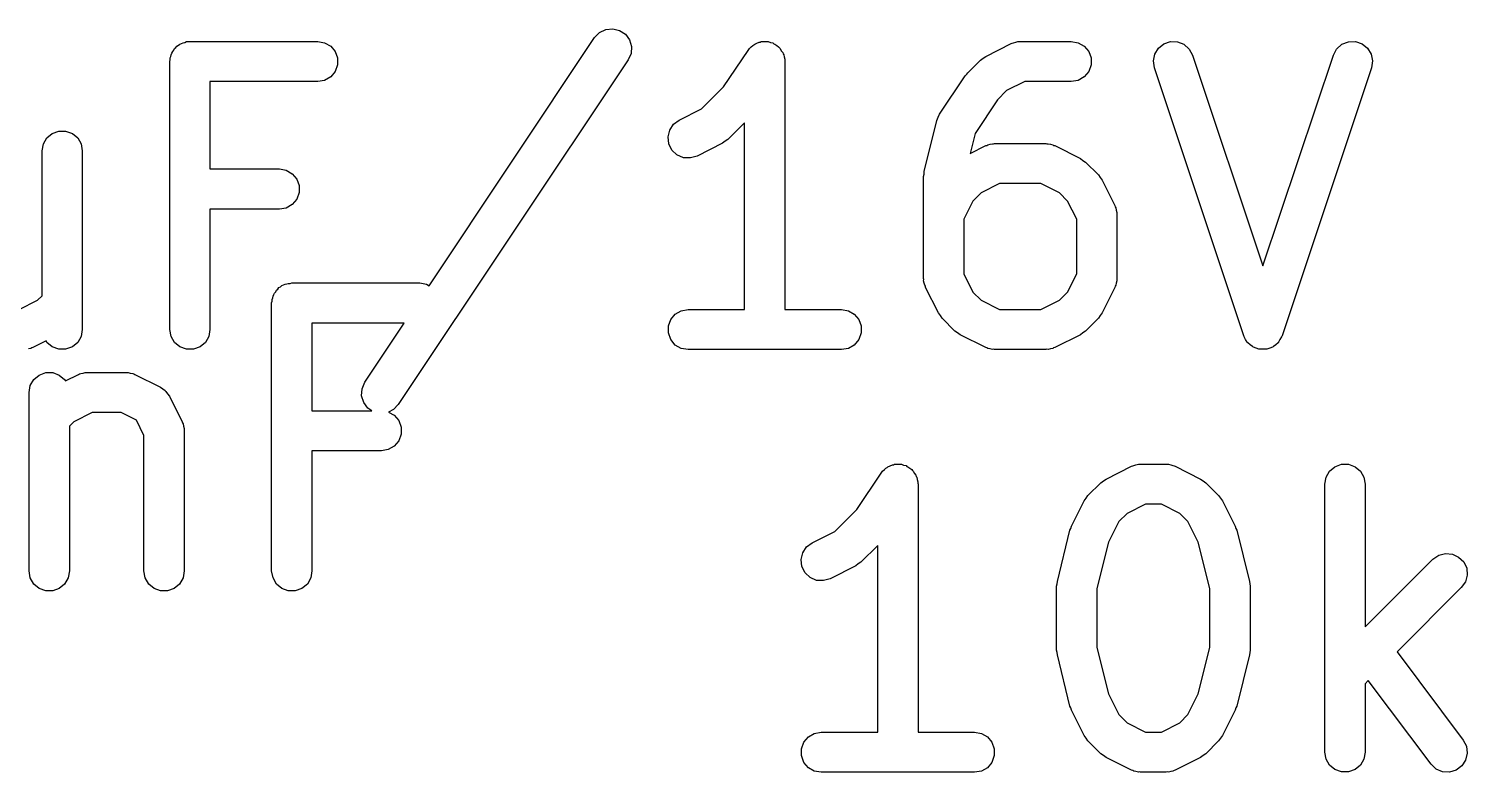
# Model space of a CAD drawing. Extents: x 128.4 to 190.5, y -130.4 to -95.9.
# Drawn here: x 163.21 to 168.57, y -106.2 to -103.43 of the extents above; entities that cross this region are included whole.
import ezdxf

# ---------------------------------------------------------------- set-up
doc = ezdxf.new("R2010")
doc.units = 0
doc.header["$MEASUREMENT"] = 0
doc.layers.add('BLACK', color=7, linetype='CONTINUOUS')

msp = doc.modelspace()

# ---------------------------------------------------------------- linework, layer by layer
at = {"layer": 'Black'}
for p, q in [((165.337, -103.443), (165.361, -103.432)), ((165.361, -103.432), (165.387, -103.429)), ((165.387, -103.429), (165.412, -103.435)), ((165.412, -103.435), (165.434, -103.449)), ((163.758, -103.499), (163.762, -103.494)), ((163.762, -103.494), (163.768, -103.49)), ((163.768, -103.49), (163.773, -103.486)), ((163.773, -103.486), (163.779, -103.484)), ((163.779, -103.484), (163.785, -103.481)), ((163.785, -103.481), (163.791, -103.48)), ((163.791, -103.48), (163.797, -103.477)), ((163.797, -103.477), (163.804, -103.477)), ((163.804, -103.477), (163.81, -103.476)), ((163.81, -103.476), (164.287, -103.476)), ((164.287, -103.476), (164.312, -103.481)), ((164.312, -103.481), (164.335, -103.494)), ((164.335, -103.494), (164.352, -103.514)), ((164.702, -104.388), (165.319, -103.462)), ((165.319, -103.462), (165.337, -103.443)), ((165.434, -103.449), (165.449, -103.47)), ((165.449, -103.47), (165.456, -103.495)), ((165.456, -103.495), (165.455, -103.521)), ((165.903, -103.497), (165.909, -103.491)), ((165.909, -103.491), (165.913, -103.489)), ((165.913, -103.489), (165.916, -103.486)), ((165.916, -103.486), (165.924, -103.483)), ((165.924, -103.483), (165.932, -103.479)), ((165.932, -103.479), (165.936, -103.479)), ((165.936, -103.479), (165.94, -103.477)), ((165.94, -103.477), (165.949, -103.477)), ((165.949, -103.477), (165.958, -103.476)), ((165.958, -103.476), (165.962, -103.477)), ((165.962, -103.477), (165.966, -103.477)), ((165.966, -103.477), (165.975, -103.48)), ((165.975, -103.48), (165.983, -103.482)), ((165.983, -103.482), (165.987, -103.485)), ((165.987, -103.485), (165.991, -103.486)), ((165.991, -103.486), (165.998, -103.492)), ((165.998, -103.492), (166.005, -103.497)), ((166.777, -103.532), (166.872, -103.484)), ((166.872, -103.484), (166.876, -103.483)), ((166.876, -103.483), (166.88, -103.481)), ((166.88, -103.481), (166.889, -103.479)), ((166.889, -103.479), (166.897, -103.477)), ((166.897, -103.477), (166.901, -103.477)), ((166.901, -103.477), (166.906, -103.476)), ((166.906, -103.476), (167.096, -103.476)), ((167.096, -103.476), (167.122, -103.481)), ((167.122, -103.481), (167.144, -103.494)), ((167.144, -103.494), (167.161, -103.514)), ((167.421, -103.501), (167.441, -103.485)), ((167.441, -103.485), (167.466, -103.477)), ((167.466, -103.477), (167.492, -103.478)), ((167.492, -103.478), (167.516, -103.487)), ((167.516, -103.487), (167.536, -103.505)), ((168.085, -103.505), (168.105, -103.487)), ((168.105, -103.487), (168.129, -103.478)), ((168.129, -103.478), (168.155, -103.477)), ((168.155, -103.477), (168.18, -103.485)), ((168.18, -103.485), (168.2, -103.501)), ((163.735, -103.551), (163.737, -103.545)), ((163.737, -103.538), (163.739, -103.532)), ((163.737, -103.545), (163.737, -103.538)), ((163.739, -103.532), (163.74, -103.526)), ((163.74, -103.526), (163.743, -103.52)), ((163.743, -103.52), (163.746, -103.514)), ((163.746, -103.514), (163.75, -103.509)), ((163.75, -103.509), (163.753, -103.503)), ((163.753, -103.503), (163.758, -103.499)), ((164.352, -103.514), (164.361, -103.538)), ((164.361, -103.538), (164.361, -103.564)), ((165.444, -103.545), (164.587, -104.831)), ((165.455, -103.521), (165.444, -103.545)), ((165.8, -103.646), (165.891, -103.51)), ((165.891, -103.51), (165.894, -103.507)), ((165.894, -103.507), (165.896, -103.503)), ((165.896, -103.503), (165.903, -103.497)), ((166.005, -103.497), (166.008, -103.5)), ((166.008, -103.5), (166.011, -103.503)), ((166.011, -103.503), (166.015, -103.511)), ((166.015, -103.511), (166.021, -103.518)), ((166.021, -103.518), (166.022, -103.522)), ((166.022, -103.522), (166.024, -103.526)), ((166.024, -103.526), (166.025, -103.534)), ((166.025, -103.534), (166.028, -103.543)), ((166.028, -103.543), (166.028, -103.547)), ((166.028, -103.547), (166.028, -103.551)), ((166.71, -103.593), (166.757, -103.546)), ((166.757, -103.546), (166.767, -103.539)), ((166.767, -103.539), (166.777, -103.532)), ((167.161, -103.514), (167.17, -103.538)), ((167.17, -103.538), (167.17, -103.564)), ((167.402, -103.549), (167.407, -103.524)), ((167.406, -103.575), (167.402, -103.549)), ((167.407, -103.524), (167.421, -103.501)), ((167.536, -103.505), (167.548, -103.527)), ((167.548, -103.527), (167.81, -104.314)), ((167.81, -104.314), (168.073, -103.527)), ((168.073, -103.527), (168.085, -103.505)), ((168.2, -103.501), (168.214, -103.524)), ((168.214, -103.524), (168.219, -103.549)), ((168.219, -103.549), (168.215, -103.575)), ((163.735, -104.551), (163.735, -103.551)), ((164.352, -103.589), (164.335, -103.609)), ((164.361, -103.564), (164.352, -103.589)), ((166.028, -103.551), (166.028, -104.476)), ((166.7, -103.605), (166.706, -103.599)), ((166.706, -103.599), (166.71, -103.593)), ((167.161, -103.589), (167.144, -103.609)), ((167.17, -103.564), (167.161, -103.589)), ((167.739, -104.575), (167.406, -103.575)), ((168.215, -103.575), (167.882, -104.575)), ((164.287, -103.626), (163.885, -103.626)), ((163.885, -103.626), (163.885, -103.952)), ((164.312, -103.622), (164.287, -103.626)), ((164.335, -103.609), (164.312, -103.622)), ((165.718, -103.728), (165.8, -103.646)), ((166.605, -103.748), (166.7, -103.605)), ((166.923, -103.626), (166.855, -103.66)), ((167.096, -103.626), (166.923, -103.626)), ((167.122, -103.622), (167.096, -103.626)), ((167.144, -103.609), (167.122, -103.622)), ((166.821, -103.694), (166.737, -103.82)), ((166.855, -103.66), (166.821, -103.694)), ((165.634, -103.77), (165.718, -103.728)), ((166.595, -103.771), (166.6, -103.759)), ((166.6, -103.759), (166.605, -103.748)), ((163.297, -103.82), (163.321, -103.811)), ((163.321, -103.811), (163.347, -103.811)), ((163.347, -103.811), (163.372, -103.82)), ((165.593, -103.832), (165.599, -103.807)), ((165.599, -103.807), (165.613, -103.785)), ((165.613, -103.785), (165.634, -103.77)), ((165.878, -103.78), (165.816, -103.842)), ((165.878, -104.476), (165.878, -103.78)), ((166.547, -103.962), (166.595, -103.771)), ((163.259, -103.885), (163.264, -103.859)), ((163.264, -103.859), (163.277, -103.836)), ((163.277, -103.836), (163.297, -103.82)), ((163.372, -103.82), (163.392, -103.836)), ((163.392, -103.836), (163.405, -103.859)), ((163.405, -103.859), (163.409, -103.885)), ((165.596, -103.858), (165.593, -103.832)), ((165.607, -103.882), (165.596, -103.858)), ((165.796, -103.856), (165.701, -103.904)), ((165.806, -103.849), (165.796, -103.856)), ((165.816, -103.842), (165.806, -103.849)), ((166.737, -103.82), (166.719, -103.894)), ((166.719, -103.894), (166.777, -103.865)), ((166.777, -103.865), (166.781, -103.864)), ((166.781, -103.864), (166.785, -103.862)), ((166.785, -103.862), (166.793, -103.86)), ((166.793, -103.86), (166.802, -103.858)), ((166.802, -103.858), (166.806, -103.858)), ((166.806, -103.858), (166.81, -103.857)), ((166.81, -103.857), (167.001, -103.857)), ((167.001, -103.857), (167.005, -103.858)), ((167.005, -103.858), (167.01, -103.858)), ((167.01, -103.858), (167.018, -103.86)), ((167.018, -103.86), (167.027, -103.862)), ((167.027, -103.862), (167.03, -103.864)), ((167.03, -103.864), (167.034, -103.865)), ((167.034, -103.865), (167.13, -103.913)), ((163.259, -104.425), (163.259, -103.885)), ((163.409, -103.885), (163.409, -104.551)), ((165.626, -103.899), (165.607, -103.882)), ((165.65, -103.91), (165.626, -103.899)), ((165.676, -103.911), (165.65, -103.91)), ((165.701, -103.904), (165.676, -103.911)), ((167.13, -103.913), (167.139, -103.92)), ((167.139, -103.92), (167.149, -103.927)), ((163.885, -103.952), (164.144, -103.952)), ((164.144, -103.952), (164.169, -103.957)), ((164.169, -103.957), (164.192, -103.97)), ((164.192, -103.97), (164.209, -103.99)), ((166.545, -103.98), (166.547, -103.971)), ((166.547, -103.971), (166.547, -103.962)), ((167.149, -103.927), (167.197, -103.974)), ((167.197, -103.974), (167.204, -103.984)), ((164.209, -103.99), (164.218, -104.014)), ((164.218, -104.014), (164.218, -104.04)), ((166.545, -104.361), (166.545, -103.98)), ((166.828, -104.007), (166.76, -104.041)), ((166.983, -104.007), (166.828, -104.007)), ((167.052, -104.041), (166.983, -104.007)), ((167.204, -103.984), (167.211, -103.994)), ((167.211, -103.994), (167.258, -104.089)), ((164.192, -104.085), (164.169, -104.098)), ((164.209, -104.065), (164.192, -104.085)), ((164.218, -104.04), (164.209, -104.065)), ((166.729, -104.072), (166.695, -104.14)), ((166.76, -104.041), (166.729, -104.072)), ((167.082, -104.072), (167.052, -104.041)), ((167.116, -104.14), (167.082, -104.072)), ((164.144, -104.102), (163.885, -104.102)), ((163.885, -104.102), (163.885, -104.551)), ((164.169, -104.098), (164.144, -104.102)), ((167.258, -104.089), (167.26, -104.093)), ((167.26, -104.093), (167.262, -104.097)), ((167.262, -104.097), (167.263, -104.106)), ((167.263, -104.106), (167.266, -104.114)), ((167.266, -104.114), (167.266, -104.118)), ((167.266, -104.118), (167.266, -104.123)), ((167.266, -104.123), (167.266, -104.361)), ((166.695, -104.14), (166.695, -104.343)), ((167.116, -104.343), (167.116, -104.14)), ((166.695, -104.343), (166.729, -104.412)), ((167.082, -104.412), (167.116, -104.343)), ((164.13, -104.41), (164.133, -104.404)), ((164.133, -104.404), (164.138, -104.4)), ((164.138, -104.4), (164.142, -104.395)), ((164.142, -104.395), (164.148, -104.392)), ((164.148, -104.392), (164.153, -104.387)), ((164.153, -104.387), (164.159, -104.385)), ((164.159, -104.385), (164.165, -104.382)), ((164.165, -104.382), (164.171, -104.381)), ((164.171, -104.381), (164.177, -104.379)), ((164.177, -104.379), (164.184, -104.379)), ((164.184, -104.379), (164.19, -104.377)), ((164.19, -104.377), (164.667, -104.377)), ((164.667, -104.377), (164.692, -104.382)), ((164.692, -104.382), (164.702, -104.388)), ((166.546, -104.365), (166.545, -104.361)), ((166.545, -104.369), (166.546, -104.365)), ((166.548, -104.378), (166.545, -104.369)), ((166.55, -104.386), (166.548, -104.378)), ((166.552, -104.39), (166.55, -104.386)), ((166.553, -104.394), (166.552, -104.39)), ((166.601, -104.489), (166.553, -104.394)), ((167.258, -104.394), (167.211, -104.489)), ((167.26, -104.39), (167.258, -104.394)), ((167.262, -104.386), (167.26, -104.39)), ((167.263, -104.378), (167.262, -104.386)), ((167.266, -104.369), (167.263, -104.378)), ((167.266, -104.361), (167.266, -104.365)), ((167.266, -104.365), (167.266, -104.369)), ((163.174, -104.476), (163.242, -104.442)), ((163.242, -104.442), (163.259, -104.425)), ((164.115, -104.452), (164.117, -104.446)), ((164.115, -105.452), (164.115, -104.452)), ((164.117, -104.439), (164.119, -104.433)), ((164.117, -104.446), (164.117, -104.439)), ((164.119, -104.433), (164.12, -104.427)), ((164.12, -104.427), (164.123, -104.421)), ((164.123, -104.421), (164.126, -104.415)), ((164.126, -104.415), (164.13, -104.41)), ((166.729, -104.412), (166.76, -104.442)), ((166.76, -104.442), (166.828, -104.476)), ((166.983, -104.476), (167.052, -104.442)), ((167.052, -104.442), (167.082, -104.412)), ((165.594, -104.538), (165.603, -104.514)), ((165.603, -104.514), (165.619, -104.494)), ((165.619, -104.494), (165.642, -104.481)), ((165.642, -104.481), (165.668, -104.476)), ((165.668, -104.476), (165.878, -104.476)), ((166.028, -104.476), (166.239, -104.476)), ((166.239, -104.476), (166.265, -104.481)), ((166.265, -104.481), (166.287, -104.494)), ((166.287, -104.494), (166.304, -104.514)), ((166.304, -104.514), (166.313, -104.538)), ((166.608, -104.499), (166.601, -104.489)), ((166.615, -104.509), (166.608, -104.499)), ((166.662, -104.557), (166.615, -104.509)), ((166.828, -104.476), (166.983, -104.476)), ((167.197, -104.509), (167.149, -104.557)), ((167.204, -104.499), (167.197, -104.509)), ((167.211, -104.489), (167.204, -104.499)), ((163.409, -104.551), (163.405, -104.577)), ((163.74, -104.577), (163.735, -104.551)), ((163.885, -104.551), (163.881, -104.577)), ((164.265, -104.527), (164.265, -104.854)), ((164.609, -104.527), (164.265, -104.527)), ((164.462, -104.748), (164.609, -104.527)), ((165.594, -104.564), (165.594, -104.538)), ((165.603, -104.589), (165.594, -104.564)), ((166.313, -104.564), (166.304, -104.589)), ((166.313, -104.538), (166.313, -104.564)), ((166.672, -104.563), (166.662, -104.557)), ((166.682, -104.571), (166.672, -104.563)), ((167.139, -104.563), (167.13, -104.571)), ((167.149, -104.557), (167.139, -104.563)), ((163.217, -104.622), (163.208, -104.623)), ((163.221, -104.619), (163.217, -104.622)), ((163.225, -104.618), (163.221, -104.619)), ((163.274, -104.594), (163.225, -104.618)), ((163.277, -104.599), (163.274, -104.594)), ((163.297, -104.616), (163.277, -104.599)), ((163.321, -104.625), (163.297, -104.616)), ((163.372, -104.616), (163.347, -104.625)), ((163.392, -104.599), (163.372, -104.616)), ((163.405, -104.577), (163.392, -104.599)), ((163.753, -104.599), (163.74, -104.577)), ((163.773, -104.616), (163.753, -104.599)), ((163.797, -104.625), (163.773, -104.616)), ((163.848, -104.616), (163.823, -104.625)), ((163.868, -104.599), (163.848, -104.616)), ((163.881, -104.577), (163.868, -104.599)), ((165.619, -104.609), (165.603, -104.589)), ((165.642, -104.622), (165.619, -104.609)), ((165.668, -104.626), (165.642, -104.622)), ((166.265, -104.622), (166.239, -104.626)), ((166.287, -104.609), (166.265, -104.622)), ((166.304, -104.589), (166.287, -104.609)), ((166.777, -104.618), (166.682, -104.571)), ((166.781, -104.619), (166.777, -104.618)), ((166.785, -104.622), (166.781, -104.619)), ((166.793, -104.623), (166.785, -104.622)), ((167.027, -104.622), (167.018, -104.623)), ((167.03, -104.619), (167.027, -104.622)), ((167.034, -104.618), (167.03, -104.619)), ((167.13, -104.571), (167.034, -104.618)), ((167.74, -104.577), (167.739, -104.575)), ((167.741, -104.579), (167.74, -104.577)), ((167.746, -104.588), (167.741, -104.579)), ((167.752, -104.598), (167.746, -104.588)), ((167.753, -104.599), (167.752, -104.598)), ((167.754, -104.601), (167.753, -104.599)), ((167.763, -104.608), (167.754, -104.601)), ((167.771, -104.615), (167.763, -104.608)), ((167.773, -104.616), (167.771, -104.615)), ((167.775, -104.617), (167.773, -104.616)), ((167.785, -104.621), (167.775, -104.617)), ((167.795, -104.625), (167.785, -104.621)), ((167.836, -104.621), (167.825, -104.625)), ((167.846, -104.617), (167.836, -104.621)), ((167.848, -104.616), (167.846, -104.617)), ((167.85, -104.615), (167.848, -104.616)), ((167.858, -104.608), (167.85, -104.615)), ((167.867, -104.601), (167.858, -104.608)), ((167.868, -104.599), (167.867, -104.601)), ((167.869, -104.598), (167.868, -104.599)), ((167.874, -104.588), (167.869, -104.598)), ((167.88, -104.579), (167.874, -104.588)), ((167.881, -104.577), (167.88, -104.579)), ((167.882, -104.575), (167.881, -104.577)), ((163.347, -104.625), (163.321, -104.625)), ((163.823, -104.625), (163.797, -104.625)), ((166.239, -104.626), (165.668, -104.626)), ((166.802, -104.626), (166.793, -104.623)), ((166.806, -104.625), (166.802, -104.626)), ((166.81, -104.626), (166.806, -104.625)), ((167.001, -104.626), (166.81, -104.626)), ((167.005, -104.625), (167.001, -104.626)), ((167.01, -104.626), (167.005, -104.625)), ((167.018, -104.623), (167.01, -104.626)), ((167.797, -104.625), (167.795, -104.625)), ((167.799, -104.625), (167.797, -104.625)), ((167.81, -104.625), (167.799, -104.625)), ((167.821, -104.625), (167.81, -104.625)), ((167.823, -104.625), (167.821, -104.625)), ((167.825, -104.625), (167.823, -104.625)), ((163.228, -104.738), (163.248, -104.721)), ((163.248, -104.721), (163.273, -104.712)), ((163.273, -104.712), (163.299, -104.712)), ((163.299, -104.712), (163.323, -104.721)), ((163.323, -104.721), (163.343, -104.738)), ((163.346, -104.743), (163.395, -104.719)), ((163.395, -104.719), (163.399, -104.717)), ((163.399, -104.717), (163.403, -104.715)), ((163.403, -104.715), (163.412, -104.714)), ((163.412, -104.714), (163.42, -104.711)), ((163.42, -104.711), (163.424, -104.711)), ((163.424, -104.711), (163.429, -104.711)), ((163.429, -104.711), (163.571, -104.711)), ((163.571, -104.711), (163.576, -104.711)), ((163.576, -104.711), (163.58, -104.711)), ((163.58, -104.711), (163.588, -104.714)), ((163.588, -104.714), (163.597, -104.715)), ((163.597, -104.715), (163.601, -104.717)), ((163.601, -104.717), (163.605, -104.719)), ((163.605, -104.719), (163.7, -104.766)), ((163.211, -104.786), (163.215, -104.76)), ((163.215, -104.76), (163.228, -104.738)), ((163.343, -104.738), (163.346, -104.743)), ((163.7, -104.766), (163.709, -104.773)), ((163.709, -104.773), (163.718, -104.779)), ((163.718, -104.779), (163.719, -104.781)), ((163.719, -104.781), (163.721, -104.782)), ((163.721, -104.782), (163.727, -104.791)), ((164.45, -104.798), (164.452, -104.772)), ((164.452, -104.772), (164.462, -104.748)), ((163.211, -105.452), (163.211, -104.786)), ((163.727, -104.791), (163.734, -104.8)), ((163.734, -104.8), (163.781, -104.895)), ((164.458, -104.823), (164.45, -104.798)), ((164.473, -104.844), (164.458, -104.823)), ((164.587, -104.831), (164.569, -104.85)), ((163.446, -104.861), (163.378, -104.895)), ((163.554, -104.861), (163.446, -104.861)), ((163.611, -104.889), (163.554, -104.861)), ((163.639, -104.946), (163.611, -104.889)), ((164.265, -104.854), (164.488, -104.854)), ((164.488, -104.854), (164.473, -104.844)), ((164.569, -104.85), (164.551, -104.859)), ((164.551, -104.859), (164.572, -104.871)), ((164.572, -104.871), (164.589, -104.891)), ((163.378, -104.895), (163.361, -104.912)), ((163.361, -104.912), (163.361, -105.452)), ((163.781, -104.895), (163.783, -104.899)), ((163.783, -104.899), (163.785, -104.903)), ((163.785, -104.903), (163.786, -104.912)), ((163.786, -104.912), (163.789, -104.92)), ((163.789, -104.92), (163.789, -104.924)), ((163.789, -104.924), (163.789, -104.929)), ((163.789, -104.929), (163.789, -105.452)), ((164.589, -104.891), (164.598, -104.916)), ((164.598, -104.942), (164.589, -104.966)), ((164.598, -104.916), (164.598, -104.942)), ((163.639, -105.452), (163.639, -104.946)), ((164.572, -104.986), (164.549, -104.999)), ((164.589, -104.966), (164.572, -104.986)), ((164.524, -105.004), (164.265, -105.004)), ((164.265, -105.004), (164.265, -105.452)), ((164.549, -104.999), (164.524, -105.004)), ((166.296, -105.223), (166.387, -105.087)), ((166.387, -105.087), (166.39, -105.084)), ((166.39, -105.084), (166.392, -105.08)), ((166.392, -105.08), (166.399, -105.074)), ((166.399, -105.074), (166.405, -105.068)), ((166.405, -105.068), (166.409, -105.066)), ((166.409, -105.066), (166.412, -105.063)), ((166.412, -105.063), (166.421, -105.06)), ((166.421, -105.06), (166.429, -105.056)), ((166.429, -105.056), (166.433, -105.056)), ((166.433, -105.056), (166.437, -105.054)), ((166.437, -105.054), (166.446, -105.054)), ((166.446, -105.054), (166.454, -105.053)), ((166.454, -105.053), (166.458, -105.054)), ((166.458, -105.054), (166.463, -105.054)), ((166.463, -105.054), (166.471, -105.057)), ((166.471, -105.057), (166.48, -105.059)), ((166.48, -105.059), (166.483, -105.062)), ((166.483, -105.062), (166.487, -105.063)), ((166.487, -105.063), (166.494, -105.069)), ((166.494, -105.069), (166.501, -105.074)), ((166.501, -105.074), (166.504, -105.077)), ((166.504, -105.077), (166.507, -105.08)), ((166.507, -105.08), (166.512, -105.088)), ((166.512, -105.088), (166.517, -105.095)), ((166.517, -105.095), (166.518, -105.099)), ((166.518, -105.099), (166.52, -105.102)), ((166.52, -105.102), (166.522, -105.111)), ((167.226, -105.109), (167.321, -105.061)), ((167.321, -105.061), (167.325, -105.06)), ((167.325, -105.06), (167.329, -105.058)), ((167.329, -105.058), (167.337, -105.056)), ((167.337, -105.056), (167.346, -105.054)), ((167.346, -105.054), (167.35, -105.054)), ((167.35, -105.054), (167.354, -105.053)), ((167.354, -105.053), (167.45, -105.053)), ((167.45, -105.053), (167.454, -105.054)), ((167.454, -105.054), (167.458, -105.054)), ((167.458, -105.054), (167.467, -105.056)), ((167.467, -105.056), (167.475, -105.058)), ((167.475, -105.058), (167.479, -105.06)), ((167.479, -105.06), (167.483, -105.061)), ((167.483, -105.061), (167.578, -105.109)), ((168.041, -105.128), (168.046, -105.102)), ((168.046, -105.102), (168.059, -105.08)), ((168.059, -105.08), (168.079, -105.063)), ((168.079, -105.063), (168.103, -105.054)), ((168.103, -105.054), (168.129, -105.054)), ((168.129, -105.054), (168.154, -105.063)), ((168.154, -105.063), (168.174, -105.08)), ((168.174, -105.08), (168.187, -105.102)), ((168.187, -105.102), (168.191, -105.128)), ((166.522, -105.111), (166.524, -105.12)), ((166.524, -105.12), (166.524, -105.124)), ((166.524, -105.124), (166.525, -105.128)), ((166.525, -105.128), (166.525, -106.053)), ((167.158, -105.17), (167.206, -105.123)), ((167.206, -105.123), (167.216, -105.116)), ((167.216, -105.116), (167.226, -105.109)), ((167.578, -105.109), (167.588, -105.116)), ((167.588, -105.116), (167.598, -105.123)), ((167.598, -105.123), (167.645, -105.17)), ((168.041, -106.128), (168.041, -105.128)), ((168.191, -105.128), (168.191, -105.661)), ((167.097, -105.285), (167.144, -105.19)), ((167.144, -105.19), (167.152, -105.18)), ((167.152, -105.18), (167.158, -105.17)), ((167.372, -105.203), (167.304, -105.237)), ((167.432, -105.203), (167.372, -105.203)), ((167.5, -105.237), (167.432, -105.203)), ((167.645, -105.17), (167.652, -105.18)), ((167.652, -105.18), (167.66, -105.19)), ((167.66, -105.19), (167.707, -105.285)), ((166.215, -105.305), (166.296, -105.223)), ((167.304, -105.237), (167.273, -105.268)), ((167.531, -105.268), (167.5, -105.237)), ((166.13, -105.347), (166.215, -105.305)), ((167.044, -105.491), (167.091, -105.3)), ((167.091, -105.3), (167.094, -105.293)), ((167.094, -105.293), (167.097, -105.285)), ((167.273, -105.268), (167.235, -105.345)), ((167.569, -105.345), (167.531, -105.268)), ((167.707, -105.285), (167.709, -105.293)), ((167.709, -105.293), (167.713, -105.3)), ((167.713, -105.3), (167.76, -105.491)), ((166.095, -105.384), (166.109, -105.362)), ((166.109, -105.362), (166.13, -105.347)), ((166.375, -105.357), (166.312, -105.419)), ((166.375, -106.053), (166.375, -105.357)), ((167.235, -105.345), (167.191, -105.518)), ((167.613, -105.518), (167.569, -105.345)), ((166.089, -105.409), (166.095, -105.384)), ((166.092, -105.435), (166.089, -105.409)), ((166.302, -105.426), (166.293, -105.433)), ((166.312, -105.419), (166.302, -105.426)), ((168.191, -105.661), (168.444, -105.408)), ((168.444, -105.408), (168.466, -105.393)), ((168.466, -105.393), (168.491, -105.387)), ((168.491, -105.387), (168.517, -105.389)), ((168.517, -105.389), (168.54, -105.4)), ((168.54, -105.4), (168.559, -105.418)), ((168.559, -105.418), (168.57, -105.442)), ((163.215, -105.478), (163.211, -105.452)), ((163.228, -105.501), (163.215, -105.478)), ((163.356, -105.478), (163.343, -105.501)), ((163.361, -105.452), (163.356, -105.478)), ((163.644, -105.478), (163.639, -105.452)), ((163.657, -105.501), (163.644, -105.478)), ((163.785, -105.478), (163.772, -105.501)), ((163.789, -105.452), (163.785, -105.478)), ((164.12, -105.478), (164.115, -105.452)), ((164.133, -105.501), (164.12, -105.478)), ((164.261, -105.478), (164.248, -105.501)), ((164.265, -105.452), (164.261, -105.478)), ((166.104, -105.459), (166.092, -105.435)), ((166.123, -105.476), (166.104, -105.459)), ((166.146, -105.487), (166.123, -105.476)), ((166.293, -105.433), (166.197, -105.481)), ((168.572, -105.468), (168.565, -105.493)), ((168.57, -105.442), (168.572, -105.468)), ((163.248, -105.517), (163.228, -105.501)), ((163.273, -105.526), (163.248, -105.517)), ((163.299, -105.526), (163.273, -105.526)), ((163.323, -105.517), (163.299, -105.526)), ((163.343, -105.501), (163.323, -105.517)), ((163.677, -105.517), (163.657, -105.501)), ((163.701, -105.526), (163.677, -105.517)), ((163.727, -105.526), (163.701, -105.526)), ((163.752, -105.517), (163.727, -105.526)), ((163.772, -105.501), (163.752, -105.517)), ((164.153, -105.517), (164.133, -105.501)), ((164.177, -105.526), (164.153, -105.517)), ((164.203, -105.526), (164.177, -105.526)), ((164.228, -105.517), (164.203, -105.526)), ((164.248, -105.501), (164.228, -105.517)), ((166.172, -105.488), (166.146, -105.487)), ((166.197, -105.481), (166.172, -105.488)), ((167.041, -105.509), (167.043, -105.5)), ((167.041, -105.747), (167.041, -105.509)), ((167.043, -105.5), (167.044, -105.491)), ((167.191, -105.518), (167.191, -105.738)), ((167.613, -105.738), (167.613, -105.518)), ((167.76, -105.491), (167.761, -105.5)), ((167.761, -105.5), (167.763, -105.509)), ((167.763, -105.509), (167.763, -105.747)), ((168.55, -105.514), (168.311, -105.754)), ((168.565, -105.493), (168.55, -105.514)), ((167.043, -105.756), (167.041, -105.747)), ((167.191, -105.738), (167.235, -105.911)), ((167.569, -105.911), (167.613, -105.738)), ((167.763, -105.747), (167.761, -105.756)), ((167.044, -105.765), (167.043, -105.756)), ((167.091, -105.956), (167.044, -105.765)), ((167.76, -105.765), (167.713, -105.956)), ((167.761, -105.756), (167.76, -105.765)), ((168.311, -105.754), (168.557, -106.083)), ((168.203, -105.861), (168.191, -105.873)), ((168.191, -105.873), (168.191, -106.128)), ((168.437, -106.173), (168.203, -105.861)), ((167.094, -105.963), (167.091, -105.956)), ((167.097, -105.971), (167.094, -105.963)), ((167.235, -105.911), (167.273, -105.988)), ((167.531, -105.988), (167.569, -105.911)), ((167.709, -105.963), (167.707, -105.971)), ((167.713, -105.956), (167.709, -105.963)), ((167.144, -106.066), (167.097, -105.971)), ((167.273, -105.988), (167.304, -106.019)), ((167.5, -106.019), (167.531, -105.988)), ((167.707, -105.971), (167.66, -106.066)), ((166.116, -106.071), (166.138, -106.058)), ((166.138, -106.058), (166.164, -106.053)), ((166.164, -106.053), (166.375, -106.053)), ((166.525, -106.053), (166.735, -106.053)), ((166.735, -106.053), (166.761, -106.058)), ((166.761, -106.058), (166.784, -106.071)), ((167.152, -106.076), (167.144, -106.066)), ((167.304, -106.019), (167.372, -106.053)), ((167.372, -106.053), (167.432, -106.053)), ((167.432, -106.053), (167.5, -106.019)), ((167.66, -106.066), (167.652, -106.076)), ((166.09, -106.115), (166.099, -106.091)), ((166.09, -106.141), (166.09, -106.115)), ((166.099, -106.091), (166.116, -106.071)), ((166.784, -106.071), (166.8, -106.091)), ((166.8, -106.091), (166.809, -106.115)), ((166.809, -106.115), (166.809, -106.141)), ((167.158, -106.086), (167.152, -106.076)), ((167.206, -106.134), (167.158, -106.086)), ((167.645, -106.086), (167.598, -106.134)), ((167.652, -106.076), (167.645, -106.086)), ((168.557, -106.083), (168.569, -106.106)), ((168.569, -106.106), (168.572, -106.132)), ((166.099, -106.166), (166.09, -106.141)), ((166.116, -106.186), (166.099, -106.166)), ((166.8, -106.166), (166.784, -106.186)), ((166.809, -106.141), (166.8, -106.166)), ((167.216, -106.14), (167.206, -106.134)), ((167.226, -106.148), (167.216, -106.14)), ((167.321, -106.195), (167.226, -106.148)), ((167.578, -106.148), (167.483, -106.195)), ((167.588, -106.14), (167.578, -106.148)), ((167.598, -106.134), (167.588, -106.14)), ((168.046, -106.154), (168.041, -106.128)), ((168.059, -106.176), (168.046, -106.154)), ((168.079, -106.193), (168.059, -106.176)), ((168.174, -106.176), (168.154, -106.193)), ((168.187, -106.154), (168.174, -106.176)), ((168.191, -106.128), (168.187, -106.154)), ((168.456, -106.191), (168.437, -106.173)), ((168.566, -106.158), (168.552, -106.179)), ((168.572, -106.132), (168.566, -106.158)), ((166.138, -106.199), (166.116, -106.186)), ((166.164, -106.203), (166.138, -106.199)), ((166.735, -106.203), (166.164, -106.203)), ((166.761, -106.199), (166.735, -106.203)), ((166.784, -106.186), (166.761, -106.199)), ((167.325, -106.196), (167.321, -106.195)), ((167.329, -106.199), (167.325, -106.196)), ((167.337, -106.2), (167.329, -106.199)), ((167.346, -106.203), (167.337, -106.2)), ((167.35, -106.202), (167.346, -106.203)), ((167.354, -106.203), (167.35, -106.202)), ((167.45, -106.203), (167.354, -106.203)), ((167.454, -106.202), (167.45, -106.203)), ((167.458, -106.203), (167.454, -106.202)), ((167.467, -106.2), (167.458, -106.203)), ((167.475, -106.199), (167.467, -106.2)), ((167.479, -106.196), (167.475, -106.199)), ((167.483, -106.195), (167.479, -106.196)), ((168.103, -106.202), (168.079, -106.193)), ((168.129, -106.202), (168.103, -106.202)), ((168.154, -106.193), (168.129, -106.202)), ((168.48, -106.201), (168.456, -106.191)), ((168.506, -106.203), (168.48, -106.201)), ((168.531, -106.195), (168.506, -106.203)), ((168.552, -106.179), (168.531, -106.195))]:
    msp.add_line(p, q, dxfattribs=at)

doc.saveas('drawing.dxf')
